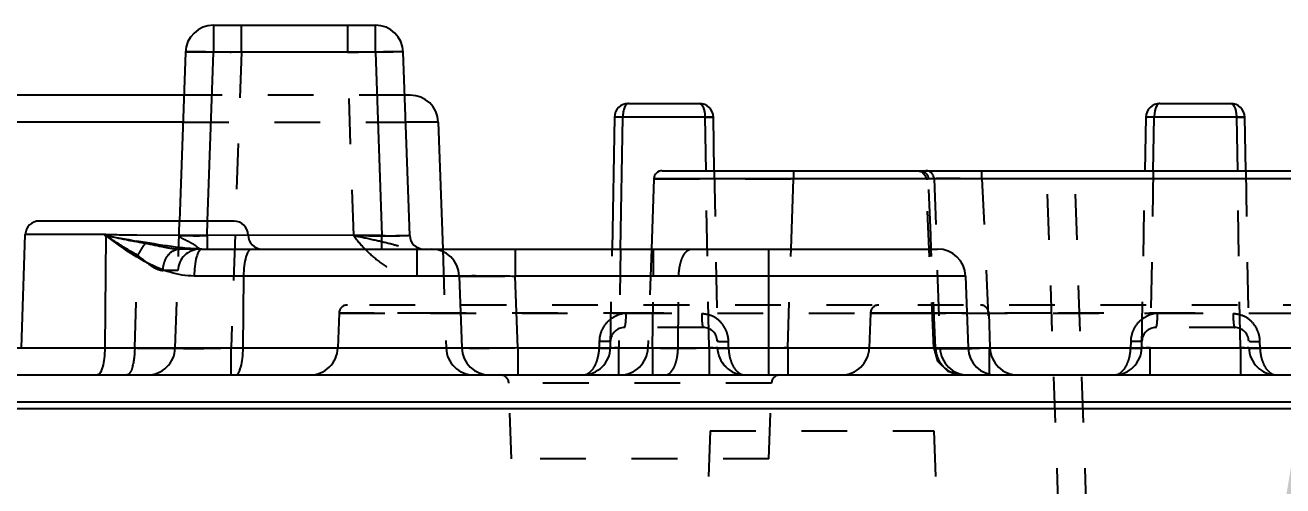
# Model space of a CAD drawing. Header units: millimetres. Extents: x -1265 to 1982, y -12197 to 1934.
# Drawn here: x 163.69 to 208.66, y -289.06 to -272.6 of the extents above; entities that cross this region are included whole.
import ezdxf

# ---------------------------------------------------------------- set-up
doc = ezdxf.new("R2010")
doc.units = ezdxf.units.MM
doc.header["$LTSCALE"] = 16.335
doc.header["$PDMODE"] = 3
doc.header["$PDSIZE"] = 0.3125
doc.linetypes.add('HIDDEN', pattern=[0.2, 0.1, -0.1])
doc.layers.get('0').update_dxf_attribs({"linetype": 'CONTINUOUS'})
doc.layers.get('Defpoints').update_dxf_attribs({"linetype": 'CONTINUOUS'})
doc.layers.add('DEFAULT_2', color=8, linetype='HIDDEN')
doc.styles.get("Standard").update_dxf_attribs({"font": 'txt', "width": 0.8})
doc.dimstyles.new('11', dxfattribs={"dimtxt": 8, "dimasz": 8, "dimexe": 0, "dimexo": 0, "dimgap": 0, "dimtad": 0, "dimdsep": 46, "dimtxsty": 'Standard', "dimcen": 0, "dimclrd": 4, "dimclre": 4, "dimclrt": 6, "dimazin": 0, "dimtp": 0.01, "dimtm": 0.01, "dimtfac": 1, "dimtofl": 0, "dimtmove": 0, "dimatfit": 3, "dimfxl": 0, "dimtolj": 1, "dimarcsym": 0})

# ---------------------------------------------------------------- blocks, each defined once
blk = doc.blocks.new('*D378')
at = {"color": 4, "lineweight": -2}
for p, q in [((158.225, -286.302), (209.296, -286.302)), ((209.296, -294.302), (209.296, -378.459)), ((209.296, -398.302), (209.296, -392.326)), ((158.225, -406.302), (209.296, -406.302))]:
    blk.add_line(p, q, dxfattribs=at)
at = {"color": 4}
for points in [[(207.963, -294.302), (210.63, -294.302), (209.296, -286.302)], [(207.963, -398.302), (210.63, -398.302), (209.296, -406.302)]]:
    blk.add_solid(points, dxfattribs=at)
at = {"layer": 'Defpoints', "color": 0}
for p in [(158.225, -286.302), (158.225, -406.302), (209.296, -406.302)]:
    blk.add_point(p, dxfattribs=at)
at = {"color": 6, "insert": (209.296, -385.393), "char_height": 8, "attachment_point": 5, "rotation": 90}
blk.add_mtext('\\A1;120', dxfattribs=at)

msp = doc.modelspace()

# ---------------------------------------------------------------- linework, layer by layer
at = {"color": 7, "linetype": 'Continuous'}
for p, q in [((170.422, -272.602), (176.211, -272.602)), ((170.422, -272.602), (170.422, -273.567)), ((176.211, -273.567), (176.211, -272.602)), ((169.423, -273.567), (169.212, -279.602)), ((170.211, -279.602), (170.422, -273.567)), ((176.211, -273.567), (170.422, -273.567)), ((176.211, -273.567), (176.44, -280.12)), ((177.44, -280.12), (177.211, -273.567)), ((169.369, -275.102), (159.394, -275.102)), ((177.46, -275.102), (177.264, -275.102)), ((185.258, -275.402), (187.796, -275.402)), ((204.258, -275.402), (206.796, -275.402)), ((169.336, -276.067), (158.393, -276.067)), ((178.461, -276.067), (177.298, -276.067)), ((178.461, -276.067), (178.619, -280.602)), ((184.758, -275.893), (184.676, -280.602)), ((184.976, -280.602), (185.058, -275.893)), ((187.996, -275.893), (185.058, -275.893)), ((187.996, -275.893), (188.029, -277.802)), ((188.329, -277.802), (188.296, -275.893)), ((203.758, -275.893), (203.725, -277.802)), ((204.025, -277.802), (204.058, -275.893)), ((206.996, -275.893), (204.058, -275.893)), ((206.996, -275.893), (207.029, -277.802)), ((207.329, -277.802), (207.296, -275.893)), ((186.467, -277.802), (255.478, -277.802)), ((191.164, -277.802), (191.164, -278.092)), ((186.167, -278.092), (186.079, -280.602)), ((191.076, -280.602), (191.164, -278.092)), ((234.668, -278.092), (191.164, -278.092)), ((171.159, -279.602), (164.195, -279.602)), ((163.554, -284.137), (163.695, -280.085)), ((166.577, -280.085), (163.695, -280.085)), ((166.577, -280.12), (166.538, -284.137)), ((176.44, -280.12), (167.677, -280.102)), ((176.44, -280.602), (176.44, -280.12)), ((170.01, -280.602), (196.311, -280.602)), ((181.21, -280.602), (181.21, -281.567)), ((190.277, -285.102), (190.277, -280.602)), ((179.211, -281.567), (169.734, -281.567)), ((171.485, -284.137), (171.51, -281.567)), ((179.211, -281.567), (179.301, -284.137)), ((197.311, -281.567), (181.21, -281.567)), ((181.299, -284.137), (181.21, -281.567)), ((197.311, -281.567), (197.401, -284.137)), ((103.362, -284.137), (179.301, -284.137)), ((181.299, -284.137), (234.354, -284.137)), ((181.299, -284.137), (181.299, -285.102)), ((-118.192, -285.102), (284.164, -285.102)), ((255.38, -286.076), (-112.194, -286.076))]:
    msp.add_line(p, q, dxfattribs=at)
for centre, radius, start, end in [((170.422, -273.602), 1, 90, 178), ((176.211, -273.602), 1, 2, 90), ((177.461, -276.102), 1, 2, 90), ((185.258, -275.902), 0.5, 90, 179), ((187.796, -275.902), 0.5, 1, 90), ((204.258, -275.902), 0.5, 90, 179), ((206.796, -275.902), 0.5, 1, 90), ((186.467, -278.102), 0.3, 90.0042, 178.0001), ((187.331, -2045.463), 1767.375, 89.875738, 90.006796), ((164.195, -280.102), 0.5, 90, 178), ((171.159, -280.102), 0.5, 0, 90), ((182.431, -194.144), 87.425, 259.51335, 260.28936), ((172.16, -280.102), 0.5, 180, 270), ((177.321, -230.479), 49.649, 268.9831, 269.5601), ((177.939, -280.102), 0.5, 182, 270), ((178.211, -281.602), 1, 2, 90), ((196.311, -281.602), 1, 2, 90), ((180.3, -284.102), 1, 182, 270), ((198.4, -284.102), 1, 182, 270)]:
    msp.add_arc(centre, radius, start, end, dxfattribs=at)
for points, knots in [([(170.422, -273.567), (170.295, -273.563), (170.11, -273.558), (169.875, -273.554), (169.725, -273.553), (169.602, -273.553), (169.512, -273.556), (169.454, -273.559), (169.432, -273.563), (169.423, -273.565), (169.423, -273.567)], [0, 0, 0, 0, 0.381433, 0.554569, 0.705793, 0.829912, 0.922077, 0.979181, 0.994055, 1, 1, 1, 1]), ([(177.211, -273.567), (177.211, -273.565), (177.202, -273.563), (177.179, -273.559), (177.121, -273.556), (177.032, -273.553), (176.909, -273.553), (176.759, -273.554), (176.524, -273.558), (176.339, -273.563), (176.211, -273.567)], [0, 0, 0, 0, 0.005945, 0.020819, 0.077923, 0.170088, 0.294207, 0.445431, 0.618567, 1, 1, 1, 1]), ([(185.258, -275.402), (185.193, -275.402), (185.111, -275.536), (185.07, -275.705), (185.059, -275.828), (185.058, -275.893)], [0, 0, 0, 0, 0.349302, 0.648144, 1, 1, 1, 1]), ([(187.796, -275.402), (187.86, -275.402), (187.943, -275.534), (187.983, -275.704), (187.996, -275.828), (187.996, -275.893)], [0, 0, 0, 0, 0.345637, 0.645531, 1, 1, 1, 1]), ([(204.258, -275.402), (204.193, -275.402), (204.111, -275.536), (204.07, -275.705), (204.059, -275.828), (204.058, -275.893)], [0, 0, 0, 0, 0.349302, 0.648144, 1, 1, 1, 1]), ([(206.796, -275.402), (206.86, -275.402), (206.943, -275.534), (206.983, -275.704), (206.996, -275.828), (206.996, -275.893)], [0, 0, 0, 0, 0.345637, 0.645531, 1, 1, 1, 1]), ([(184.801, -275.892), (184.791, -275.892), (184.781, -275.896), (184.758, -275.89), (184.758, -275.893)], [0, 0, 0, 0, 0.745059, 1, 1, 1, 1]), ([(185.058, -275.893), (185.034, -275.893), (184.949, -275.892), (184.863, -275.891), (184.801, -275.892)], [0, 0, 0, 0, 0.280339, 1, 1, 1, 1]), ([(188.296, -275.893), (188.296, -275.892), (188.284, -275.894), (188.272, -275.891), (188.242, -275.892), (188.188, -275.891), (188.104, -275.892), (188.033, -275.893), (187.996, -275.893)], [0, 0, 0, 0, 0.019152, 0.075116, 0.166846, 0.293184, 0.629857, 1, 1, 1, 1]), ([(203.801, -275.892), (203.791, -275.892), (203.781, -275.896), (203.758, -275.89), (203.758, -275.893)], [0, 0, 0, 0, 0.745059, 1, 1, 1, 1]), ([(204.058, -275.893), (204.034, -275.893), (203.949, -275.892), (203.863, -275.891), (203.801, -275.892)], [0, 0, 0, 0, 0.280339, 1, 1, 1, 1]), ([(207.296, -275.893), (207.296, -275.892), (207.284, -275.894), (207.272, -275.891), (207.242, -275.892), (207.188, -275.891), (207.104, -275.892), (207.033, -275.893), (206.996, -275.893)], [0, 0, 0, 0, 0.019152, 0.075116, 0.166846, 0.293184, 0.629857, 1, 1, 1, 1]), ([(187.121, -278.088), (187.049, -278.088), (186.912, -278.088), (186.721, -278.088), (186.557, -278.088), (186.421, -278.089), (186.315, -278.09), (186.245, -278.09), (186.205, -278.091), (186.184, -278.09), (186.175, -278.093), (186.167, -278.09), (186.167, -278.092)], [0, 0, 0, 0, 0.228373, 0.429209, 0.601371, 0.743717, 0.855231, 0.935384, 0.963573, 0.98377, 0.995925, 1, 1, 1, 1]), ([(167.677, -280.102), (167.492, -280.102), (167.125, -280.107), (166.759, -280.093), (166.577, -280.093)], [0, 0, 0, 0, 0.504943, 1, 1, 1, 1]), ([(169.734, -281.567), (169.152, -281.567), (167.991, -281.165), (167.051, -280.471), (166.577, -280.12)], [0, 0, 0, 0, 0.49652, 1, 1, 1, 1]), ([(177.44, -280.12), (177.44, -280.123), (177.421, -280.12), (177.402, -280.125), (177.356, -280.125), (177.301, -280.126), (177.228, -280.127), (177.107, -280.127), (177.009, -280.126), (176.94, -280.126)], [0, 0, 0, 0, 0.018098, 0.070141, 0.154661, 0.269928, 0.414185, 0.585665, 1, 1, 1, 1]), ([(170.01, -280.602), (169.648, -280.602), (168.868, -280.519), (168.098, -280.387), (167.685, -280.317)], [0, 0, 0, 0, 0.463645, 1, 1, 1, 1]), ([(170.01, -280.602), (169.969, -280.602), (169.875, -280.703), (169.766, -281.022), (169.736, -281.337), (169.734, -281.567)], [0, 0, 0, 0, 0.118314, 0.337617, 1, 1, 1, 1]), ([(171.51, -281.567), (171.511, -281.443), (171.526, -281.213), (171.572, -280.944), (171.631, -280.77), (171.681, -280.667), (171.744, -280.602), (171.786, -280.602)], [0, 0, 0, 0, 0.356455, 0.661955, 0.78291, 0.8788, 1, 1, 1, 1]), ([(179.211, -281.567), (179.211, -281.564), (179.231, -281.565), (179.254, -281.559), (179.306, -281.559), (179.37, -281.556), (179.454, -281.555), (179.597, -281.553), (179.814, -281.553), (180.113, -281.554), (180.454, -281.557), (180.825, -281.561), (181.08, -281.565), (181.21, -281.567)], [0, 0, 0, 0, 0.005212, 0.020012, 0.044178, 0.077358, 0.119184, 0.169286, 0.292828, 0.444323, 0.617391, 0.80497, 1, 1, 1, 1]), ([(166.538, -284.137), (166.537, -284.261), (166.522, -284.492), (166.477, -284.76), (166.418, -284.935), (166.368, -285.037), (166.304, -285.102), (166.262, -285.102)], [0, 0, 0, 0, 0.356455, 0.661955, 0.78291, 0.8788, 1, 1, 1, 1]), ([(171.209, -285.102), (171.252, -285.102), (171.315, -285.037), (171.365, -284.935), (171.424, -284.76), (171.47, -284.492), (171.484, -284.261), (171.485, -284.137)], [0, 0, 0, 0, 0.1212, 0.21709, 0.338045, 0.643545, 1, 1, 1, 1]), ([(181.299, -284.137), (181.17, -284.139), (180.915, -284.143), (180.545, -284.148), (180.203, -284.151), (179.905, -284.152), (179.687, -284.151), (179.543, -284.15), (179.459, -284.148), (179.394, -284.146), (179.343, -284.145), (179.32, -284.14), (179.301, -284.141), (179.301, -284.137)], [0, 0, 0, 0, 0.194572, 0.382445, 0.555288, 0.706664, 0.83089, 0.88137, 0.923376, 0.956433, 0.980307, 0.99484, 1, 1, 1, 1])]:
    msp.add_open_spline(points, degree=3, knots=knots, dxfattribs=at)
at = {"layer": 'DEFAULT_2', "color": 8, "linetype": 'HIDDEN'}
for p, q in [((171.422, -273.567), (171.422, -272.602)), ((175.212, -272.602), (175.212, -273.567)), ((171.422, -273.567), (171.053, -284.137)), ((175.441, -280.12), (175.212, -273.567)), ((177.264, -275.102), (169.369, -275.102)), ((169.336, -276.067), (177.298, -276.067)), ((188.14, -284.12), (188.029, -277.802)), ((188.329, -277.802), (188.44, -284.12)), ((197.897, -278.092), (197.897, -277.802)), ((200.641, -290.067), (200.213, -277.802)), ((201.64, -290.067), (201.212, -277.802)), ((203.615, -284.12), (203.725, -277.802)), ((204.025, -277.802), (203.915, -284.12)), ((207.14, -284.12), (207.029, -277.802)), ((207.329, -277.802), (207.44, -284.12)), ((186.167, -278.092), (191.177, -278.092)), ((195.898, -278.088), (195.981, -278.092)), ((196.176, -284.147), (195.898, -278.088)), ((196.066, -280.111), (195.981, -278.092)), ((196.187, -278.092), (196.398, -284.137)), ((197.897, -278.092), (198.174, -284.137)), ((169.054, -284.137), (169.212, -279.602)), ((170.193, -280.12), (170.211, -279.602)), ((170.193, -280.12), (170.193, -280.602)), ((196.088, -280.612), (196.066, -280.111)), ((167.607, -284.137), (167.723, -280.83)), ((170.01, -280.602), (169.203, -280.602)), ((177.708, -281.567), (177.708, -280.602)), ((178.619, -280.602), (178.743, -284.137)), ((184.615, -284.12), (184.676, -280.602)), ((184.976, -280.602), (184.915, -284.12)), ((186.079, -280.602), (185.956, -284.137)), ((186.146, -280.602), (186.146, -281.567)), ((190.953, -284.137), (191.076, -280.602)), ((196.237, -284.137), (196.088, -280.612)), ((179.211, -281.567), (181.21, -281.567)), ((186.125, -284.137), (186.146, -281.567)), ((187.034, -284.137), (187.06, -281.567)), ((216.84, -282.602), (175.214, -282.602)), ((174.912, -282.892), (174.869, -284.137)), ((174.912, -282.892), (185.235, -282.898)), ((175.133, -282.892), (174.912, -282.892)), ((176.171, -282.892), (175.133, -282.892)), ((178.638, -282.892), (176.171, -282.892)), ((179.188, -282.892), (178.638, -282.892)), ((185.997, -282.892), (179.188, -282.892)), ((185.177, -282.897), (198.142, -282.892)), ((186.527, -282.892), (185.997, -282.892)), ((193.912, -282.892), (193.869, -284.137)), ((193.912, -282.892), (204.235, -282.898)), ((194.133, -282.892), (193.912, -282.892)), ((195.171, -282.892), (194.133, -282.892)), ((196.276, -282.892), (195.171, -282.892)), ((197.318, -282.892), (196.276, -282.892)), ((200.348, -282.892), (197.318, -282.892)), ((198.142, -282.892), (198.186, -284.137)), ((205.527, -282.892), (200.348, -282.892)), ((204.177, -282.897), (217.142, -282.892)), ((187.936, -283.402), (185.119, -283.402)), ((206.936, -283.402), (204.119, -283.402)), ((171.053, -285.102), (171.053, -284.137)), ((179.301, -284.137), (181.299, -284.137)), ((184.218, -283.902), (184.214, -284.128)), ((184.915, -285.102), (184.915, -284.12)), ((186.125, -284.137), (186.125, -285.102)), ((188.14, -284.12), (188.14, -285.102)), ((188.84, -284.128), (188.837, -283.902)), ((190.953, -284.137), (190.953, -285.102)), ((196.237, -284.137), (196.176, -284.147)), ((198.174, -285.102), (198.174, -284.137)), ((203.218, -283.902), (203.214, -284.128)), ((203.915, -285.102), (203.915, -284.12)), ((207.14, -284.12), (207.14, -285.102)), ((207.84, -284.128), (207.837, -283.902)), ((190.372, -285.392), (180.983, -285.392)), ((181.077, -288.102), (180.983, -285.392)), ((190.277, -288.102), (190.372, -285.392)), ((188.177, -287.102), (188.071, -290.137)), ((188.179, -287.102), (196.176, -287.102)), ((196.177, -287.102), (196.283, -290.137)), ((190.275, -288.102), (181.079, -288.102))]:
    msp.add_line(p, q, dxfattribs=at)
for points in [[(195.599, -277.802), (195.756, -277.847), (195.867, -277.968), (195.898, -278.088)], [(196.176, -284.147), (196.313, -284.61), (196.678, -284.97), (197.175, -285.102)]]:
    msp.add_lwpolyline(points, dxfattribs=at)
for centre, radius, start, end in [((195.887, -278.102), 0.3, 2, 90), ((169.274, -227.491), 52.637, 270.4563, 271.0005), ((169.95, -281.402), 0.8, 90, 178), ((186.603, -382.242), 100.676, 89.73988, 90.26012), ((175.212, -282.902), 0.3, 90, 178), ((194.212, -282.902), 0.3, 90, 178), ((197.842, -282.902), 0.3, 2, 90), ((185.119, -283.902), 0.5, 90, 179), ((187.936, -283.902), 0.5, 1, 90), ((204.119, -283.902), 0.5, 90, 179), ((206.936, -283.902), 0.5, 1, 90), ((168.054, -284.102), 1, 270, 358), ((173.869, -284.102), 1, 270, 358), ((179.742, -284.102), 1, 182, 270), ((183.615, -284.102), 1, 270, 359), ((184.957, -284.102), 1, 270, 358), ((186.579, -177.631), 106.507, 269.75526, 270.24474), ((189.44, -284.102), 1, 181, 270), ((192.869, -284.102), 1, 270, 358), ((197.398, -284.102), 1, 182, 270), ((199.185, -284.102), 1, 182, 270), ((202.615, -284.102), 1, 270, 359), ((208.44, -284.102), 1, 181, 270), ((180.683, -285.402), 0.3, 2, 90), ((190.672, -285.402), 0.3, 90, 178)]:
    msp.add_arc(centre, radius, start, end, dxfattribs=at)
for points, knots in [([(169.423, -273.567), (169.423, -273.564), (169.443, -273.565), (169.465, -273.559), (169.516, -273.559), (169.581, -273.556), (169.665, -273.555), (169.809, -273.553), (170.027, -273.553), (170.326, -273.554), (170.667, -273.556), (171.037, -273.561), (171.292, -273.565), (171.422, -273.567)], [0, 0, 0, 0, 0.00516, 0.019693, 0.043567, 0.076623, 0.11863, 0.16911, 0.293335, 0.444712, 0.617555, 0.805428, 1, 1, 1, 1]), ([(175.212, -273.567), (175.342, -273.565), (175.597, -273.561), (175.967, -273.556), (176.308, -273.554), (176.607, -273.553), (176.824, -273.553), (176.969, -273.555), (177.053, -273.556), (177.117, -273.559), (177.168, -273.559), (177.191, -273.565), (177.211, -273.564), (177.211, -273.567)], [0, 0, 0, 0, 0.194572, 0.382445, 0.555288, 0.706664, 0.83089, 0.88137, 0.923376, 0.956433, 0.980307, 0.99484, 1, 1, 1, 1]), ([(185.258, -275.402), (185.194, -275.402), (185.111, -275.534), (185.071, -275.704), (185.059, -275.828), (185.058, -275.893)], [0, 0, 0, 0, 0.345637, 0.645531, 1, 1, 1, 1]), ([(187.796, -275.402), (187.861, -275.402), (187.943, -275.536), (187.984, -275.705), (187.996, -275.828), (187.996, -275.893)], [0, 0, 0, 0, 0.349302, 0.648144, 1, 1, 1, 1]), ([(204.258, -275.402), (204.194, -275.402), (204.111, -275.534), (204.071, -275.704), (204.059, -275.828), (204.058, -275.893)], [0, 0, 0, 0, 0.345637, 0.645531, 1, 1, 1, 1]), ([(206.796, -275.402), (206.861, -275.402), (206.943, -275.536), (206.984, -275.705), (206.996, -275.828), (206.996, -275.893)], [0, 0, 0, 0, 0.349302, 0.648144, 1, 1, 1, 1]), ([(184.758, -275.893), (184.758, -275.892), (184.77, -275.894), (184.781, -275.891), (184.794, -275.891), (184.801, -275.891)], [0, 0, 0, 0, 0.131723, 0.516622, 1, 1, 1, 1]), ([(187.996, -275.893), (188.033, -275.893), (188.104, -275.892), (188.188, -275.891), (188.242, -275.892), (188.272, -275.891), (188.284, -275.894), (188.296, -275.892), (188.296, -275.893)], [0, 0, 0, 0, 0.370143, 0.706816, 0.833154, 0.924884, 0.980848, 1, 1, 1, 1]), ([(203.758, -275.893), (203.758, -275.892), (203.77, -275.894), (203.781, -275.891), (203.794, -275.891), (203.801, -275.891)], [0, 0, 0, 0, 0.131723, 0.516622, 1, 1, 1, 1]), ([(206.996, -275.893), (207.033, -275.893), (207.104, -275.892), (207.188, -275.891), (207.242, -275.892), (207.272, -275.891), (207.284, -275.894), (207.296, -275.892), (207.296, -275.893)], [0, 0, 0, 0, 0.370143, 0.706816, 0.833154, 0.924884, 0.980848, 1, 1, 1, 1]), ([(195.693, -277.802), (195.716, -277.802), (195.812, -277.815), (195.899, -277.88), (195.936, -277.943)], [0, 0, 0, 0, 0.23787, 1, 1, 1, 1]), ([(197.897, -278.092), (197.767, -278.091), (197.513, -278.089), (197.143, -278.087), (196.801, -278.086), (196.502, -278.085), (196.285, -278.085), (196.142, -278.085), (196.059, -278.085), (195.995, -278.086), (195.947, -278.085), (195.919, -278.089), (195.904, -278.086), (195.901, -278.088)], [0, 0, 0, 0, 0.19521, 0.382925, 0.556304, 0.708508, 0.832713, 0.88255, 0.923847, 0.956421, 0.980091, 0.994674, 1, 1, 1, 1]), ([(166.525, -280.105), (166.767, -280.155), (167.255, -280.259), (167.746, -280.349), (167.994, -280.393)], [0, 0, 0, 0, 0.494863, 1, 1, 1, 1]), ([(167.723, -280.83), (167.623, -280.777), (167.231, -280.555), (166.856, -280.307), (166.577, -280.12)], [0, 0, 0, 0, 0.252039, 1, 1, 1, 1]), ([(169.244, -280.186), (169.236, -280.181), (169.215, -280.164), (169.193, -280.139), (169.194, -280.12)], [0, 0, 0, 0, 0.32084, 1, 1, 1, 1]), ([(169.328, -280.126), (169.313, -280.126), (169.271, -280.125), (169.229, -280.125), (169.202, -280.122)], [0, 0, 0, 0, 0.358231, 1, 1, 1, 1]), ([(169.694, -280.126), (169.657, -280.126), (169.535, -280.127), (169.414, -280.127), (169.328, -280.126)], [0, 0, 0, 0, 0.298445, 1, 1, 1, 1]), ([(175.441, -280.12), (175.571, -280.121), (175.826, -280.123), (176.196, -280.125), (176.537, -280.126), (176.836, -280.127), (177.053, -280.127), (177.196, -280.126), (177.28, -280.125), (177.345, -280.123), (177.397, -280.125), (177.419, -280.119), (177.44, -280.123), (177.44, -280.12)], [0, 0, 0, 0, 0.195029, 0.382619, 0.55571, 0.70724, 0.830829, 0.880955, 0.922803, 0.955999, 0.980172, 0.994951, 1, 1, 1, 1]), ([(175.441, -280.12), (175.693, -280.171), (176.158, -280.266), (176.784, -280.414), (177.28, -280.551), (177.577, -280.602), (177.708, -280.602)], [0, 0, 0, 0, 0.332809, 0.613879, 0.830757, 1, 1, 1, 1]), ([(175.441, -280.12), (175.569, -280.312), (175.88, -280.661), (176.403, -281.121), (177.007, -281.478), (177.477, -281.577), (177.708, -281.567)], [0, 0, 0, 0, 0.249372, 0.500019, 0.750042, 1, 1, 1, 1]), ([(167.723, -280.83), (167.743, -280.791), (167.824, -280.639), (167.916, -280.494), (167.994, -280.393)], [0, 0, 0, 0, 0.258963, 1, 1, 1, 1]), ([(167.994, -280.393), (168.219, -280.433), (168.538, -280.505), (168.94, -280.582), (169.12, -280.602), (169.203, -280.602)], [0, 0, 0, 0, 0.558075, 0.798826, 1, 1, 1, 1]), ([(169.63, -280.39), (169.561, -280.352), (169.431, -280.288), (169.298, -280.226), (169.244, -280.186)], [0, 0, 0, 0, 0.53676, 1, 1, 1, 1]), ([(169.95, -280.602), (169.936, -280.602), (169.9, -280.582), (169.804, -280.5), (169.709, -280.433), (169.63, -280.39)], [0, 0, 0, 0, 0.108829, 0.297587, 1, 1, 1, 1]), ([(167.723, -280.83), (167.798, -280.892), (167.946, -281.013), (168.165, -281.182), (168.382, -281.321), (168.542, -281.362), (168.617, -281.367)], [0, 0, 0, 0, 0.276317, 0.541925, 0.786849, 1, 1, 1, 1]), ([(168.617, -281.367), (168.62, -281.271), (168.657, -281.078), (168.8, -280.761), (169.049, -280.602), (169.203, -280.602)], [0, 0, 0, 0, 0.27922, 0.555716, 1, 1, 1, 1]), ([(187.06, -281.567), (187.062, -281.447), (187.081, -281.267), (187.138, -281.037), (187.221, -280.805), (187.376, -280.602), (187.517, -280.602)], [0, 0, 0, 0, 0.32163, 0.479409, 0.623639, 1, 1, 1, 1]), ([(169.15, -281.374), (169.15, -281.371), (169.131, -281.374), (169.112, -281.369), (169.064, -281.37), (169.006, -281.368), (168.929, -281.368), (168.798, -281.367), (168.692, -281.367), (168.617, -281.367)], [0, 0, 0, 0, 0.017135, 0.067105, 0.149024, 0.261824, 0.404415, 0.575706, 1, 1, 1, 1]), ([(185.235, -282.898), (184.978, -282.897), (184.572, -283.067), (184.276, -283.506), (184.219, -283.771), (184.217, -283.902)], [0, 0, 0, 0, 0.494652, 0.746851, 1, 1, 1, 1]), ([(185.119, -283.402), (185.123, -283.402), (185.133, -283.387), (185.148, -283.341), (185.164, -283.235), (185.174, -283.082), (185.177, -282.963), (185.177, -282.902)], [0, 0, 0, 0, 0.028103, 0.087324, 0.306386, 0.638692, 1, 1, 1, 1]), ([(187.878, -282.902), (187.878, -282.963), (187.881, -283.082), (187.89, -283.235), (187.906, -283.341), (187.921, -283.387), (187.931, -283.402), (187.936, -283.402)], [0, 0, 0, 0, 0.361308, 0.693614, 0.912676, 0.971897, 1, 1, 1, 1]), ([(188.837, -283.902), (188.835, -283.776), (188.783, -283.522), (188.574, -283.195), (188.257, -282.973), (188.003, -282.92), (187.878, -282.92)], [0, 0, 0, 0, 0.250767, 0.501554, 0.751135, 1, 1, 1, 1]), ([(204.235, -282.898), (203.978, -282.897), (203.572, -283.067), (203.276, -283.506), (203.219, -283.771), (203.217, -283.902)], [0, 0, 0, 0, 0.494652, 0.746851, 1, 1, 1, 1]), ([(204.119, -283.402), (204.123, -283.402), (204.133, -283.387), (204.148, -283.341), (204.164, -283.235), (204.174, -283.082), (204.177, -282.963), (204.177, -282.902)], [0, 0, 0, 0, 0.028103, 0.087324, 0.306386, 0.638692, 1, 1, 1, 1]), ([(206.878, -282.902), (206.878, -282.963), (206.881, -283.082), (206.89, -283.235), (206.906, -283.341), (206.921, -283.387), (206.931, -283.402), (206.936, -283.402)], [0, 0, 0, 0, 0.361308, 0.693614, 0.912676, 0.971897, 1, 1, 1, 1]), ([(207.837, -283.902), (207.835, -283.776), (207.783, -283.522), (207.574, -283.195), (207.257, -282.973), (207.003, -282.92), (206.878, -282.92)], [0, 0, 0, 0, 0.250767, 0.501554, 0.751135, 1, 1, 1, 1]), ([(167.607, -284.137), (167.605, -284.367), (167.575, -284.682), (167.467, -285.001), (167.372, -285.102), (167.331, -285.102)], [0, 0, 0, 0, 0.662383, 0.881686, 1, 1, 1, 1]), ([(167.607, -284.137), (167.707, -284.138), (167.901, -284.141), (168.177, -284.144), (168.425, -284.145), (168.638, -284.146), (168.79, -284.146), (168.889, -284.145), (168.946, -284.144), (168.99, -284.142), (169.025, -284.142), (169.04, -284.138), (169.054, -284.139), (169.054, -284.137)], [0, 0, 0, 0, 0.207493, 0.400845, 0.573941, 0.721739, 0.840855, 0.888647, 0.928147, 0.959178, 0.981581, 0.995205, 1, 1, 1, 1]), ([(169.054, -284.137), (169.054, -284.141), (169.074, -284.14), (169.097, -284.145), (169.149, -284.146), (169.213, -284.148), (169.297, -284.149), (169.44, -284.151), (169.657, -284.152), (169.956, -284.151), (170.297, -284.148), (170.668, -284.143), (170.923, -284.139), (171.053, -284.137)], [0, 0, 0, 0, 0.005212, 0.020012, 0.044178, 0.077358, 0.119184, 0.169286, 0.292828, 0.444323, 0.617391, 0.80497, 1, 1, 1, 1]), ([(183.615, -285.102), (183.691, -285.102), (183.861, -285.045), (184.052, -284.826), (184.177, -284.511), (184.211, -284.267), (184.214, -284.137)], [0, 0, 0, 0, 0.186166, 0.408054, 0.684627, 1, 1, 1, 1]), ([(184.214, -284.137), (184.265, -284.139), (184.34, -284.14), (184.436, -284.142), (184.497, -284.142), (184.545, -284.142), (184.583, -284.142), (184.599, -284.138), (184.614, -284.14), (184.614, -284.137)], [0, 0, 0, 0, 0.38586, 0.563343, 0.717343, 0.839519, 0.927693, 0.981261, 1, 1, 1, 1]), ([(184.619, -283.893), (184.619, -283.896), (184.605, -283.896), (184.588, -283.899), (184.552, -283.9), (184.505, -283.902), (184.444, -283.903), (184.347, -283.903), (184.27, -283.903), (184.218, -283.902)], [0, 0, 0, 0, 0.01806, 0.069396, 0.154895, 0.274971, 0.428297, 0.606775, 1, 1, 1, 1]), ([(184.615, -284.12), (184.615, -284.122), (184.627, -284.123), (184.641, -284.125), (184.672, -284.126), (184.725, -284.127), (184.807, -284.125), (184.877, -284.122), (184.915, -284.12)], [0, 0, 0, 0, 0.023468, 0.08469, 0.180135, 0.305023, 0.623367, 1, 1, 1, 1]), ([(190.953, -284.137), (190.628, -284.139), (189.991, -284.143), (189.065, -284.148), (188.212, -284.151), (187.562, -284.152), (187.104, -284.151), (186.814, -284.151), (186.564, -284.15), (186.356, -284.148), (186.209, -284.146), (186.113, -284.145), (186.058, -284.144), (186.017, -284.142), (185.983, -284.142), (185.969, -284.138), (185.956, -284.139), (185.956, -284.137)], [0, 0, 0, 0, 0.195017, 0.382603, 0.555694, 0.707228, 0.77279, 0.830822, 0.880951, 0.922802, 0.956001, 0.96924, 0.980175, 0.988762, 0.994954, 0.998707, 1, 1, 1, 1]), ([(186.579, -285.102), (186.72, -285.102), (186.874, -284.899), (186.957, -284.667), (187.014, -284.437), (187.032, -284.258), (187.034, -284.137)], [0, 0, 0, 0, 0.375804, 0.520111, 0.678025, 1, 1, 1, 1]), ([(188.14, -284.12), (188.177, -284.122), (188.247, -284.125), (188.33, -284.127), (188.383, -284.126), (188.413, -284.125), (188.427, -284.123), (188.44, -284.122), (188.44, -284.12)], [0, 0, 0, 0, 0.376633, 0.694977, 0.819864, 0.91531, 0.976532, 1, 1, 1, 1]), ([(188.436, -283.893), (188.436, -283.896), (188.45, -283.896), (188.466, -283.899), (188.503, -283.9), (188.55, -283.902), (188.611, -283.903), (188.707, -283.903), (188.784, -283.903), (188.837, -283.902)], [0, 0, 0, 0, 0.018042, 0.069365, 0.154855, 0.274928, 0.428257, 0.606745, 1, 1, 1, 1]), ([(188.44, -284.137), (188.44, -284.14), (188.455, -284.138), (188.472, -284.142), (188.51, -284.142), (188.557, -284.142), (188.618, -284.142), (188.714, -284.14), (188.789, -284.139), (188.841, -284.137)], [0, 0, 0, 0, 0.018739, 0.072306, 0.160481, 0.282657, 0.436657, 0.61414, 1, 1, 1, 1]), ([(188.841, -284.137), (188.843, -284.267), (188.878, -284.511), (189.002, -284.826), (189.193, -285.045), (189.363, -285.102), (189.44, -285.102)], [0, 0, 0, 0, 0.315372, 0.591945, 0.813834, 1, 1, 1, 1]), ([(196.176, -284.147), (196.176, -284.15), (196.196, -284.15), (196.219, -284.155), (196.27, -284.155), (196.334, -284.157), (196.418, -284.158), (196.563, -284.159), (196.78, -284.159), (197.079, -284.156), (197.42, -284.152), (197.79, -284.145), (198.045, -284.14), (198.174, -284.137)], [0, 0, 0, 0, 0.005091, 0.019617, 0.043557, 0.076651, 0.118621, 0.169114, 0.293412, 0.44477, 0.617547, 0.805341, 1, 1, 1, 1]), ([(196.237, -284.137), (196.241, -284.26), (196.302, -284.512), (196.572, -284.938), (196.963, -285.102), (197.206, -285.102)], [0, 0, 0, 0, 0.248367, 0.509517, 1, 1, 1, 1]), ([(202.615, -285.102), (202.691, -285.102), (202.861, -285.045), (203.052, -284.826), (203.177, -284.511), (203.211, -284.267), (203.214, -284.137)], [0, 0, 0, 0, 0.186166, 0.408054, 0.684627, 1, 1, 1, 1]), ([(203.214, -284.137), (203.265, -284.139), (203.34, -284.14), (203.436, -284.142), (203.497, -284.142), (203.545, -284.142), (203.583, -284.142), (203.599, -284.138), (203.614, -284.14), (203.614, -284.137)], [0, 0, 0, 0, 0.38586, 0.563343, 0.717343, 0.839519, 0.927693, 0.981261, 1, 1, 1, 1]), ([(203.619, -283.893), (203.619, -283.896), (203.605, -283.896), (203.588, -283.899), (203.552, -283.9), (203.505, -283.902), (203.444, -283.903), (203.347, -283.903), (203.27, -283.903), (203.218, -283.902)], [0, 0, 0, 0, 0.01806, 0.069396, 0.154895, 0.274971, 0.428297, 0.606775, 1, 1, 1, 1]), ([(203.615, -284.12), (203.615, -284.122), (203.627, -284.123), (203.641, -284.125), (203.672, -284.126), (203.725, -284.127), (203.807, -284.125), (203.877, -284.122), (203.915, -284.12)], [0, 0, 0, 0, 0.023468, 0.08469, 0.180135, 0.305023, 0.623367, 1, 1, 1, 1]), ([(207.14, -284.12), (207.177, -284.122), (207.247, -284.125), (207.33, -284.127), (207.383, -284.126), (207.413, -284.125), (207.427, -284.123), (207.44, -284.122), (207.44, -284.12)], [0, 0, 0, 0, 0.376633, 0.694977, 0.819864, 0.91531, 0.976532, 1, 1, 1, 1]), ([(207.436, -283.893), (207.436, -283.896), (207.45, -283.896), (207.466, -283.899), (207.503, -283.9), (207.55, -283.902), (207.611, -283.903), (207.707, -283.903), (207.784, -283.903), (207.837, -283.902)], [0, 0, 0, 0, 0.018042, 0.069365, 0.154855, 0.274928, 0.428257, 0.606745, 1, 1, 1, 1]), ([(207.44, -284.137), (207.44, -284.14), (207.455, -284.138), (207.472, -284.142), (207.51, -284.142), (207.557, -284.142), (207.618, -284.142), (207.714, -284.14), (207.789, -284.139), (207.841, -284.137)], [0, 0, 0, 0, 0.018739, 0.072306, 0.160481, 0.282657, 0.436657, 0.61414, 1, 1, 1, 1]), ([(207.841, -284.137), (207.843, -284.267), (207.878, -284.511), (208.002, -284.826), (208.193, -285.045), (208.363, -285.102), (208.44, -285.102)], [0, 0, 0, 0, 0.315372, 0.591945, 0.813834, 1, 1, 1, 1])]:
    msp.add_open_spline(points, degree=3, knots=knots, dxfattribs=at)
msp.add_open_spline([(195.936, -277.943), (195.963, -277.987), (195.979, -278.04), (195.981, -278.092)], degree=3, dxfattribs=at)

# ---------------------------------------------------------------- dimensions: what is measured, and where the dimension line sits
dim = msp.add_linear_dim(base=(209.296, -406.302), p1=(158.225, -286.302), p2=(158.225, -406.302), angle=90, dimstyle='11', override={"dimfxl": 1.25, "dimarcsym": 1})
dim.commit()
dim.dimension.update_dxf_attribs({"geometry": '*D378', "text_midpoint": (209.296, -385.393), "dimtype": 160})

doc.saveas('drawing.dxf')
